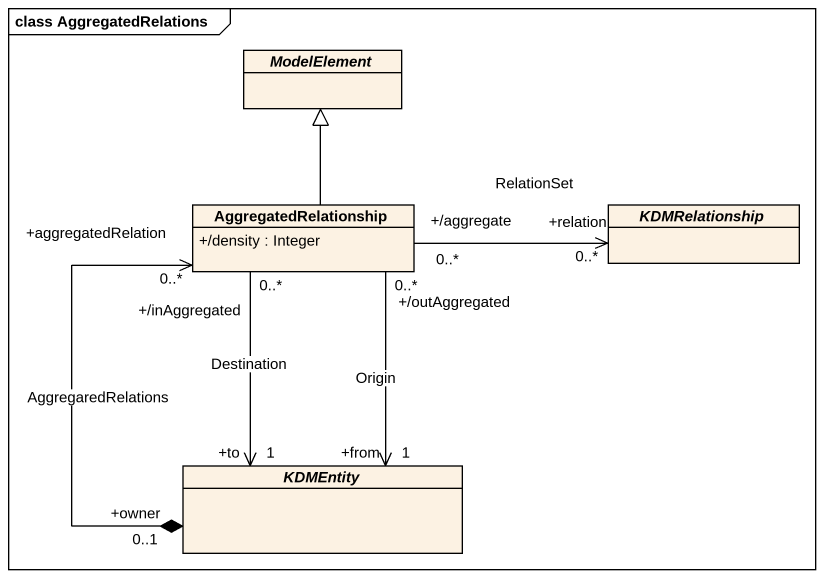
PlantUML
@startuml
mainframe class AggregatedRelations
hide circle
hide empty members
skinparam classAttributeIconSize 0
abstract class ModelElement
class AggregatedRelationship {
  +/density : Integer
}
abstract class KDMRelationship
abstract class KDMEntity
AggregatedRelationship -up-|> ModelElement
AggregatedRelationship "+/aggregate\n0..*" -right-> "+relation\n0..*" KDMRelationship : RelationSet
AggregatedRelationship "+/outAggregated\n0..*" --> "+from\n1" KDMEntity : Origin
AggregatedRelationship "+/inAggregated\n0..*" --> "+to\n1" KDMEntity : Destination
KDMEntity "0..1\n+owner" *-up-> "+aggregatedRelation\n0..*" AggregatedRelationship : AggregaredRelations
@enduml
